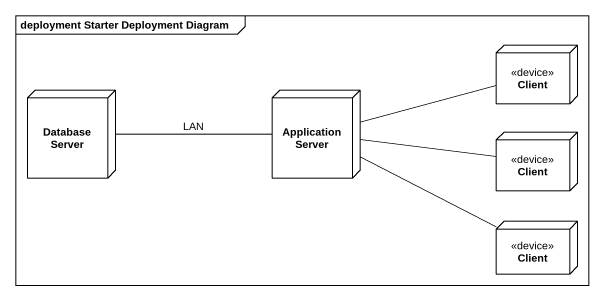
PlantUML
@startuml
mainframe deployment Starter Deployment Diagram
node Client <<device>>
node "Database Server" as Database_Server
node "Application Server" as Application_Server
node "Client" as Client_2 <<device>>
node "Client" as Client_3 <<device>>
Database_Server -right- Application_Server : LAN
Application_Server -right- Client
Application_Server -right- Client_2
Application_Server -right- Client_3
@enduml
